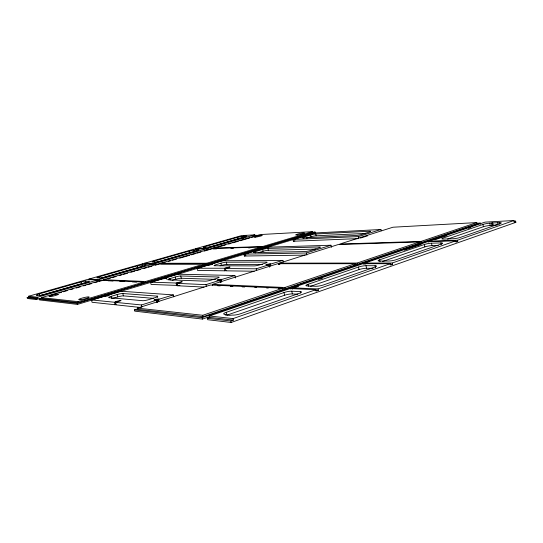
<?xml version="1.0" encoding="UTF-8"?>
<svg xmlns="http://www.w3.org/2000/svg" width="543" height="543" viewBox="0 0 543 543"><rect width="100%" height="100%" fill="white"/><g stroke="black" fill="none" stroke-linecap="round" stroke-linejoin="round"><path stroke-width="0.81" d="M177.038 285.333L177.615 285.428L177.066 283.032C174.194 283.046 188.36 280.283 179.081 282.706L179.692 282.76L176.957 283.358L177.507 285.761L204.053 287.071M245.558 236.246L246.047 236.09C244.438 234.657 241.302 237.162 243.529 237.895M209.761 317.431L209.435 316.006L233.076 318.592L233.402 320.085L209.761 317.431L207.277 318.279L207.602 319.698L231.182 322.474L515.85 222.338L515.653 221.164L513.997 221.259M207.277 318.279L230.85 320.981L233.402 320.085M292.487 289.147L292.209 287.81L318.055 288.924L318.341 290.315L316.121 291.096L315.836 289.697L290.037 288.55L209.435 316.006M365.127 264.312L364.882 263.05L392.229 263.022L392.48 264.332L390.532 265.018L390.281 263.701L362.968 263.701L292.209 287.81M515.653 221.164L514.119 221.7L513.922 220.526L457.525 240.223L457.749 241.459L456.025 242.063L455.808 240.82L427.504 241.716L364.882 263.05M233.076 318.592L315.836 289.697M318.055 288.924L390.281 263.701M392.229 263.022L455.808 240.82M447.534 239.09L483.345 226.743A4.968 0.699 -9.7 0 1 490.207 225.488L497.659 224.883M492.338 222.935L499.431 222.671A5.05 0.706 -9.7 0 1 500.246 223.54L460.172 237.461A5.179 0.774 -9.9 0 1 452.937 238.764L443.482 239.096A5.097 0.753 -10 0 1 443.122 238.072L482.944 224.442A4.968 0.686 -9.8 0 1 489.813 223.187L492.338 222.935L492.739 225.243M297.788 294.211L292.344 293.919A5.695 1.059 -11.7 0 0 284.573 295.263L226.947 315.13L226.316 312.286L283.996 292.541A5.695 1.038 -11.7 0 1 291.774 291.191L300.32 291.605L300.605 292.989M310.101 286.466L359.059 269.586A5.389 0.923 -10.8 0 1 366.511 268.269L373.102 268.317M382.543 261.488L424.836 246.909A5.158 0.801 -10.1 0 1 431.984 245.626L438.255 245.463M375.07 265.724A5.478 0.93 -10.7 0 1 374.826 267.108L323.621 284.899A5.681 1.025 -11.3 0 1 315.734 286.27L307.073 285.937A5.593 0.998 -11.4 0 1 307.969 284.335L358.55 267.02A5.396 0.903 -10.8 0 1 366.002 265.697L375.07 265.724L375.451 267.679M379.666 259.798L424.388 244.486A5.158 0.787 -10.2 0 1 431.536 243.196L440.943 242.918A5.247 0.808 -10.1 0 1 441.296 244.017L396.166 259.697A5.403 0.889 -10.5 0 1 388.618 261.034L379.469 261.074A5.315 0.869 -10.6 0 1 379.666 259.798L380.025 261.685M209.625 316.63L202.417 319.087L134.684 311.125L134.392 309.917L202.098 317.682L480.284 223.092L480.48 224.211M290.559 289.012L298.575 286.276M318.605 279.441L322.617 278.077M363.484 264.129L365.086 263.586M404.352 250.187L421.178 244.445M428.393 241.981L429.995 241.438M434.8 239.796L446.821 235.696M468.46 228.311L470.862 227.49M137.406 308.125L202.777 315.279L282.733 288.224L283.012 289.548L203.096 316.678L137.691 309.334L137.406 308.125L210.406 285.014L282.733 288.224M212.646 285.53L212.394 284.383L284.892 287.498L355.21 263.708L355.455 264.95L285.17 288.815L282.638 288.7M279.699 264.237L279.469 263.151L357.111 263.063L419.44 241.974L419.658 243.155L357.355 264.305L354.823 264.305M476.754 222.582L392.962 227.218L339.823 244.038L421.13 241.404L476.754 222.582L476.951 223.702L421.348 242.578L419.658 242.633M212.394 284.383L277.69 263.715L355.21 263.708M279.469 263.151L338.214 244.547L419.44 241.974M360.416 238.092L367.638 235.805M134.392 309.917L138.438 308.634M278.342 264.251L279.957 263.742M278.722 264.285L280.283 263.789M157.219 302.132L156.757 300.15L154.049 300.578L155.522 300.048C150.228 299.79 162.948 298.277 157.904 299.566L158.366 301.548M220.241 282.17L219.82 280.269L217.173 280.704L218.469 280.229C212.68 280.263 225.386 278.511 220.763 279.767L221.32 282.285M269.498 267.217L268.975 264.78L266.369 265.208L267.55 264.774C261.488 265.004 273.964 263.138 269.762 264.326L270.109 265.948M141.289 307.555L115.829 304.827L115.225 302.329L141.479 304.969L156.757 300.15M157.904 299.566L173.353 294.917L173.801 296.878M176.957 283.358L205.967 284.641L219.82 280.269M220.763 279.767L234.888 275.525L235.438 278.023M254.212 271.235L225.793 270.828L225.27 268.235C222.725 268.242 235.553 265.67 227.259 267.909L227.904 267.964L225.284 268.514L256.187 268.812L268.975 264.78M269.762 264.326L282.903 260.389L283.236 261.998M305.132 255.115L244.33 256.031L243.922 254.158L306.388 252.984L330.986 245.232L331.4 247.296M358.808 238.601L293.363 241.228L292.982 239.429L358.414 236.585L380.908 229.499L381.159 230.816M173.353 294.917L120.58 291.197L106.957 295.283L109.279 294.883L107.921 295.365C112.096 295.596 101.174 296.912 105.831 295.786L91.475 299.933L92.052 302.281L115.082 304.745L116.114 304.426L115.591 304.365M234.888 275.525L177.262 274.174L164.753 277.935L167.02 277.534L165.819 277.968C170.407 277.975 159.533 279.455 163.796 278.376L150.547 282.197L151.076 284.457L177.615 285.428M282.903 260.389L221.931 260.762L210.263 264.265L212.496 263.864L211.397 264.265C216.277 264.115 205.478 265.703 209.442 264.665L197.028 268.242L197.516 270.421L224.904 270.814L226.207 270.204M177.507 285.761L179.896 285.326M91.475 299.933L114.478 302.247L115.51 301.935L115.964 303.802M150.547 282.197L177.066 283.032M197.028 268.242L225.27 268.235M115.225 302.329L118.096 301.698L117.559 301.609C127.476 299.05 113.161 301.725 115.51 301.935M112.571 298.474L117.709 296.912A4.419 0.618 -13.6 0 1 123.39 295.881L153.642 298.365M171.907 280.446L175.749 279.278A4.195 0.57 -12.9 0 1 181.287 278.26L215.659 279.367M219.983 265.839L221.415 265.405A4.039 0.536 -12.4 0 1 226.838 264.4L262.649 264.441M244.33 256.031L245.925 255.549M293.363 241.228L294.944 240.753M157.246 296.139A4.785 0.719 -13.3 0 1 155.244 297.605L148.965 299.566A4.812 0.726 -13.4 0 1 142.653 300.7L109.082 297.679A4.446 0.611 -13.6 0 1 111.267 296.329L117.139 294.557A4.425 0.604 -13.5 0 1 122.827 293.519L157.246 296.139L157.545 297.421M169.844 278.64L175.226 277.018A4.195 0.563 -12.9 0 1 180.771 275.993L218.469 277.018A4.541 0.658 -12.6 0 1 217.044 278.267L211.336 280.052A4.561 0.665 -12.6 0 1 205.2 281.165L168.174 279.801A4.215 0.563 -13 0 1 169.844 278.64L170.197 280.154M220.926 263.212L215.917 264.726A4.052 0.529 -12.5 0 0 214.628 265.751L254.029 265.914A4.385 0.618 -12.1 0 0 260.022 264.814L265.296 263.165A4.364 0.611 -12.1 0 0 266.308 262.079L226.356 262.208A4.039 0.523 -12.4 0 0 220.926 263.212L221.415 265.405M258.427 252.678L263.07 251.273A3.862 0.489 -12 0 1 268.317 250.289L315.687 249.101M306.3 238.194L311.058 236.755A3.72 0.448 -11.6 0 1 316.169 235.784L365.751 233.409M39.245 299.003L77.201 303.354L315.089 232.071L315.266 232.94L77.459 304.392L39.483 299.926L39.245 299.003L41.689 298.297M243.922 254.158L267.061 247.208L330.986 245.232M292.982 239.429L314.343 233.015L380.908 229.499M254.932 251.742L262.669 249.413A3.862 0.475 -12 0 1 267.916 248.422L319.501 246.95A4.249 0.57 -11.5 0 1 318.904 247.886L310.732 250.459A4.276 0.584 -11.6 0 1 304.827 251.552L253.954 252.631A3.882 0.482 -12.1 0 1 254.932 251.742L255.203 252.99M303.551 237.108L310.691 234.956A3.726 0.441 -11.6 0 1 315.802 233.985L369.573 231.243A4.1 0.523 -11.1 0 1 369.355 232.037L361.882 234.386A4.127 0.529 -11.1 0 1 356.147 235.458L302.926 237.868A3.74 0.448 -11.7 0 1 303.551 237.108L303.795 238.309M41.451 297.625L78.138 301.643L143.732 282.055L143.963 283.039L78.396 302.675L41.689 298.548L41.451 297.625L101.921 280.195L143.732 282.055M103.801 280.602L103.584 279.713L145.531 281.512L205.118 263.722L205.329 264.665L145.762 282.503L143.243 282.387M200.245 264.169L160.789 264.136L160.592 263.28L206.754 263.233L261.122 246.99L261.319 247.9L206.964 264.176L205.281 264.176M216.616 248.87L213.256 248.972L213.073 248.151L262.622 246.549L312.435 231.671L312.612 232.54L262.812 247.452L261.135 247.506M37.637 297.211L37.874 298.121L28.908 297.116L28.684 296.227L37.637 297.211L97.55 279.998L97.767 280.88L99.417 280.405L99.199 279.53L88.882 279.082L89.093 279.937M99.199 279.53L154.219 263.722L154.416 264.57L155.929 264.129L155.739 263.287L144.302 263.301L144.492 264.122L155.929 264.129M155.739 263.287L206.435 248.728L206.618 249.542L208.017 249.135L207.84 248.321L195.487 248.728L195.663 249.515L198.962 249.413M207.84 248.321L254.708 234.861L254.877 235.648L256.174 235.275L256.344 236.056M42.822 297.673L36.306 299.553L27.381 298.501L27.15 297.618L36.069 298.636L37.874 298.121M103.584 279.713L159.058 263.722L205.118 263.722M160.592 263.28L211.661 248.558L261.122 246.99M213.073 248.151L260.246 234.556L312.435 231.671M51.789 295.087L55.861 293.906M59.126 292.969L61.569 292.263M63.198 291.795L67.271 290.614M70.536 289.677L72.979 288.971M76.237 288.028L80.31 286.853M83.574 285.91L86.018 285.204M87.647 284.736L91.719 283.561M94.984 282.618L97.428 281.912M99.057 281.444L104.758 279.801M108.023 278.858L110.467 278.152M112.096 277.683L116.168 276.502M119.426 275.566L121.876 274.86M123.505 274.391L127.578 273.21M130.836 272.274L134.915 271.1M136.544 270.624L140.617 269.45M143.875 268.507L146.325 267.808M147.954 267.332L152.026 266.158M155.284 265.215L165.065 262.398M168.323 261.454L170.773 260.749M172.403 260.28L176.475 259.106M179.733 258.163L189.514 255.339M191.143 254.871L195.222 253.696M196.851 253.221L200.924 252.047M204.182 251.11L213.962 248.287M215.591 247.812L225.372 244.995M228.63 244.051L231.08 243.345M232.709 242.877L238.411 241.228M240.04 240.759L249.821 237.936M251.45 237.467L255.522 236.293M39.205 293.919L81.104 281.966A3.658 0.407 -13.6 0 1 85.726 281.091L89.113 281.26A3.692 0.414 -13.5 0 1 87.172 282.279L44.702 294.455A3.849 0.434 -13.9 0 1 39.924 295.344L36.693 295.358L37.44 295.114L36.897 295.039A3.815 0.428 -13.9 0 1 39.205 293.919L39.653 295.691L81.531 283.69A3.658 0.414 -13.6 0 1 86.147 282.822L85.726 281.091M98.962 276.869L137.515 265.873A3.468 0.38 -13.1 0 1 142.028 265.018L145.796 265.025A3.502 0.387 -13.1 0 1 144.268 265.907L105.247 277.093A3.625 0.407 -13.4 0 1 100.591 277.975L97.116 277.84A3.597 0.4 -13.4 0 1 98.962 276.869L99.233 278.009M153.968 261.176L189.561 251.029A3.319 0.353 -12.6 0 1 193.973 250.18L198.052 250.065A3.346 0.36 -12.6 0 1 196.885 250.825L160.911 261.135A3.448 0.38 -12.9 0 1 156.364 262.004L152.522 262.018A3.421 0.373 -12.9 0 1 153.968 261.176L154.355 262.819M245.572 236.259L246.909 236.273L212.252 246.413A3.299 0.353 -12.5 0 1 207.813 247.269L203.673 247.411A3.272 0.346 -12.5 0 1 204.779 246.685L238.092 237.189L242.796 236.415M27.15 297.618L28.908 297.116M100.177 278.349L137.908 267.536A3.468 0.387 -13.1 0 1 142.415 266.681L142.028 265.018M155.162 262.588L189.928 252.624A3.312 0.36 -12.6 0 1 194.095 251.796M208.342 247.35L238.425 238.73L243.135 237.963M28.684 296.227L87.267 279.543L97.55 279.998M88.882 279.082L142.816 263.728L154.219 263.722M144.302 263.301L194.109 249.115L206.435 248.728M195.487 248.728L241.628 235.587L254.708 234.861M243.291 236.32L243.671 237.861M513.922 220.526L485.014 222.128L429.201 241.14L457.525 240.223M243.888 235.94L245.531 235.852M253.717 235.404L256.174 235.275M311.75 232.255L315.089 232.071M476.903 223.275L480.284 223.092M514.194 222.426L515.85 222.338M206.374 249.189L208.017 249.135M230.89 248.436L233.415 248.355M248.531 247.893L250.214 247.839M456.079 241.513L457.749 241.459M259.642 247.947L261.319 247.9M417.967 243.203L419.658 243.155M389.989 264.332L392.48 264.332M95.446 280.222L99.417 280.405M107.996 280.792L113.032 281.023M119.745 281.322L124.781 281.552M132.336 281.892L136.531 282.082M217.709 285.761L220.241 285.876M230.354 286.331L232.886 286.446M242.164 286.867L244.689 286.982M254.81 287.437L256.5 287.519M266.613 287.973L268.303 288.048M278.423 288.509L280.107 288.584M315.008 290.166L318.341 290.315M156.323 302.01L157.83 302.146L157.219 299.512M36.069 298.636L36.306 299.553M78.138 301.643L78.396 302.675M77.201 303.354L77.459 304.392M81.104 281.966L81.531 283.69M114.478 302.247L115.082 304.745M111.267 296.329L111.838 298.698M122.827 293.519L123.39 295.881M117.139 294.557L117.709 296.912M141.479 304.969L141.954 306.971M142.816 263.728L143.006 264.55M145.531 281.512L145.762 282.503M137.515 265.873L137.908 267.536M158.454 299.614L158.916 301.596M155.712 299.383L156.017 300.7M166.11 277.683L166.457 279.17M175.226 277.018L175.749 279.278M176.122 283.324L176.672 285.72M180.771 275.993L181.287 278.26M189.561 251.029L189.928 252.624M202.777 315.279L203.096 316.678M202.098 317.682L202.417 319.087M205.967 284.641L206.401 286.555M193.973 250.18L194.333 251.782M218.361 279.686L218.639 280.941M204.779 246.685L205.132 248.266M206.754 263.233L206.964 264.176M224.395 268.507L224.904 270.814M230.85 320.981L231.182 322.474M221.368 279.788L221.782 281.681M220.967 279.441L221.252 280.697M220.01 279.74L220.567 282.258M226.356 262.208L226.838 264.4M237.739 237.284L238.072 238.832M256.187 268.812L256.54 270.448M243.658 236.219L243.997 237.766M242.042 236.456L242.375 238.004M267.916 248.422L268.317 250.289M270.4 264.326L270.747 265.948M269.857 264.047L270.204 265.663M268.968 264.326L269.314 265.948M262.622 246.549L262.812 247.452M262.669 249.413L263.07 251.273M284.892 287.498L285.17 288.815M283.996 292.541L284.573 295.263M291.774 291.191L292.344 293.919M307.969 284.335L308.383 286.337M306.388 252.984L306.822 255.088M315.802 233.985L316.169 235.784M310.691 234.956L311.058 236.755M358.414 236.585L358.679 237.929M358.55 267.02L359.059 269.586M357.111 263.063L357.355 264.305M366.002 265.697L366.511 268.269M424.388 244.486L424.836 246.909M421.13 241.404L421.348 242.578M431.536 243.196L431.984 245.626M440.943 242.918L441.242 244.56M482.944 224.442L483.345 226.743M492.725 222.806L493.119 225.114M491.476 223.098L491.877 225.406M489.813 223.187L490.207 225.488M499.431 222.671L499.696 224.225M497.734 222.759L497.999 224.313M300.32 291.605A5.79 1.072 -11.6 0 1 299.315 293.342L240.712 313.698A6.061 1.181 -12.5 0 1 232.472 315.096L229.411 315.34L225.046 314.892L226.01 314.472L224.524 314.282A5.966 1.14 -12.6 0 1 226.316 312.286M50.777 296.539A4.955 0.584 -13.9 0 0 58.495 294.272A4.955 0.584 -13.9 0 0 51.918 295.236A4.955 0.584 -13.9 0 0 50.777 296.539M80.826 299.655A5.376 0.699 -13.8 0 0 89.167 297.157A5.376 0.699 -13.8 0 0 81.952 298.141A5.376 0.699 -13.8 0 0 80.826 299.655M255.672 237.108A4.134 0.441 -12.1 0 0 262.235 235.445A4.134 0.441 -12.1 0 0 256.839 236.09A4.134 0.441 -12.1 0 0 255.672 237.108M297.516 234.97A4.473 0.509 -11.8 0 0 304.453 233.178A4.473 0.509 -11.8 0 0 298.304 233.911A4.473 0.509 -11.8 0 0 297.516 234.97"/></g></svg>
